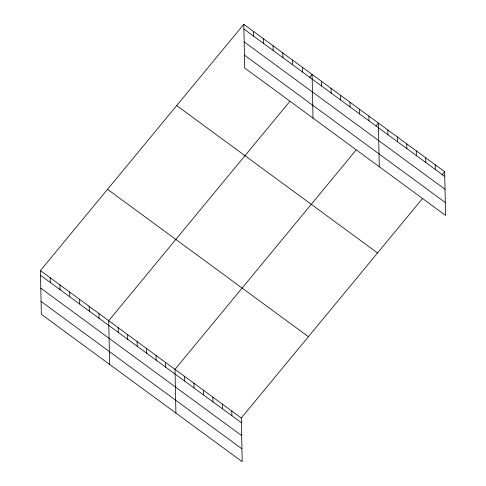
<?xml version="1.0" encoding="UTF-8"?>
<svg xmlns="http://www.w3.org/2000/svg" width="486" height="486" viewBox="0 0 486 486"><rect width="100%" height="100%" fill="white"/><g stroke="black" fill="none" stroke-linecap="round" stroke-linejoin="round"><path stroke-width="0.73" d="M422.285 198.78L241.281 417.99L242.198 461.7L41.34 314.308L40.423 270.599L243.802 24.3L444.66 171.692L445.577 215.401L244.719 68.01L243.802 24.3M289.723 101.507L108.712 320.711L109.629 364.421M309.296 77.796L312.097 74.413L313.008 118.122M356.007 150.144L174.996 369.348L175.914 413.064M376.049 125.874L378.375 123.049L379.293 166.765M441.865 175.075L444.66 171.692M243.905 29.038L444.757 176.424M244.172 41.899L445.03 189.291M244.452 55.149L445.304 202.541M176.691 105.577L377.543 252.969M107.54 189.321L308.397 336.707M40.423 270.599L241.281 417.99M40.526 275.337L241.378 422.723M40.794 288.198L241.651 435.59M41.073 301.448L241.925 448.839M435.189 164.742L435.292 169.48M425.724 157.792L425.821 162.531M416.253 150.842L416.35 155.581M406.782 143.899L406.885 148.631M397.317 136.949L397.414 141.687M387.846 129.999L387.943 134.737M368.91 116.105L369.008 120.838M359.44 109.156L359.537 113.894M349.969 102.206L350.072 106.944M340.504 95.256L340.601 99.995M331.033 88.306L331.13 93.045M321.562 81.362L321.665 86.101M302.341 67.256L302.438 71.989M292.584 60.094L292.681 64.832M282.828 52.938L282.925 57.676M273.071 45.775L273.168 50.514M263.315 38.619L263.418 43.357M253.558 31.456L253.662 36.195M231.81 411.041L231.907 415.779M222.339 404.091L222.442 408.829M212.874 397.141L212.971 401.879M203.403 390.197L203.5 394.93M193.932 383.247L194.035 387.986M184.467 376.298L184.565 381.036M165.526 362.404L165.629 367.137M156.061 355.454L156.158 360.193M146.59 348.505L146.687 353.243M137.119 341.555L137.222 346.293M127.654 334.605L127.751 339.343M118.183 327.661L118.28 332.4M98.962 313.555L99.059 318.287M89.205 306.393L89.303 311.131M79.449 299.236L79.546 303.975M69.692 292.074L69.79 296.812M59.936 284.918L60.033 289.656M50.179 277.755L50.277 282.494"/></g></svg>
